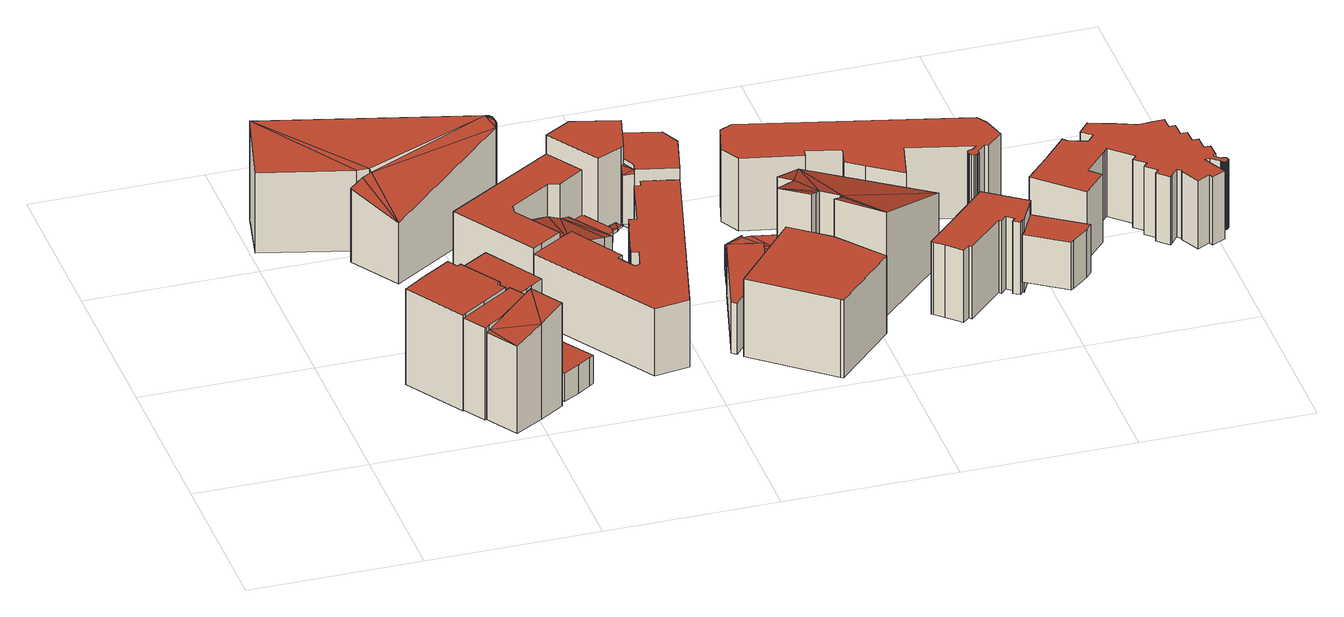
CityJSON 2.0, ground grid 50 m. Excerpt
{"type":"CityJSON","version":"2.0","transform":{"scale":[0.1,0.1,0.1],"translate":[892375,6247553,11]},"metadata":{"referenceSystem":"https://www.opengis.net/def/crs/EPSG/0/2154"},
"CityObjects":{
"building1":{"type":"Building","attributes":{"class":"Building"},"children":["building1-1"]},
"building1-1":{"type":"BuildingPart","parents":["building1"],"geometry":[{"type":"Solid","lod":"2.2","boundaries":[[[[0,1,2,3,4,5,6,7,8,9,10,11,12]],[[13,14,15,16,17,18,19,20,21,22,23,24,25]],[[25,24,11,12]],[[24,23,10,11]],[[23,22,9,10]],[[22,21,8,9]],[[21,20,7,8]],[[20,19,6,7]],[[19,18,5,6]],[[18,17,4,5]],[[17,16,3,4]],[[16,15,2,3]],[[15,14,1,2]],[[14,13,0,1]],[[13,25,12,0]]]],"semantics":{"surfaces":[{"type":"GroundSurface"},{"type":"RoofSurface"},{"type":"WallSurface","on_footprint_edge":true}],"values":[[0,1,2,2,2,2,2,2,2,2,2,2,2,2,2]]}}]},
"building2":{"type":"Building","attributes":{"class":"Building"},"children":["building2-1"]},
"building2-1":{"type":"BuildingPart","parents":["building2"],"geometry":[{"type":"Solid","lod":"2.2","boundaries":[[[[26,27,28,29,30,31,32,33]],[[34,35,36,37,38,39,40,41]],[[41,40,32,33]],[[40,39,31,32]],[[39,38,30,31]],[[38,37,29,30]],[[37,36,28,29]],[[36,35,27,28]],[[35,34,26,27]],[[34,41,33,26]]]],"semantics":{"surfaces":[{"type":"GroundSurface"},{"type":"RoofSurface"},{"type":"WallSurface","on_footprint_edge":true}],"values":[[0,1,2,2,2,2,2,2,2,2]]}}]},
"building3":{"type":"Building","attributes":{"class":"Building"},"children":["building3-1"]},
"building3-1":{"type":"BuildingPart","parents":["building3"],"geometry":[{"type":"Solid","lod":"2.2","boundaries":[[[[42,43,44]],[[45,44,43]],[[46,44,45]],[[47,46,45]],[[48,49,50,51,52,53]],[[45,43,52,53]],[[43,42,51,52]],[[42,44,50,51]],[[44,46,49,50]],[[46,47,48,49]],[[47,45,53,48]]]],"semantics":{"surfaces":[{"type":"RoofSurface","rf_azimuth":212.05,"rf_slope":15.58},{"type":"GroundSurface"},{"type":"WallSurface","on_footprint_edge":true}],"values":[[0,0,0,0,1,2,2,2,2,2,2]]}}]},
"building4":{"type":"Building","attributes":{"class":"Building"},"children":["building4-1"]},
"building4-1":{"type":"BuildingPart","parents":["building4"],"geometry":[{"type":"Solid","lod":"2.2","boundaries":[[[[54,55,56,57,58,59,60,61,62,63,64]],[[65,66,67,68,69,70,71,72,73,74,75]],[[75,74,63,64]],[[74,73,62,63]],[[73,72,61,62]],[[72,71,60,61]],[[71,70,59,60]],[[70,69,58,59]],[[69,68,57,58]],[[68,67,56,57]],[[67,66,55,56]],[[66,65,54,55]],[[65,75,64,54]]]],"semantics":{"surfaces":[{"type":"GroundSurface"},{"type":"RoofSurface"},{"type":"WallSurface","on_footprint_edge":true}],"values":[[0,1,2,2,2,2,2,2,2,2,2,2,2]]}}]},
"building5":{"type":"Building","attributes":{"class":"Building"},"children":["building5-1"]},
"building5-1":{"type":"BuildingPart","parents":["building5"],"geometry":[{"type":"MultiSurface","lod":"2.2","boundaries":[[[76,77,78]],[[79,80,81]],[[82,81,80]],[[83,81,82]],[[84,83,85]],[[85,83,86]],[[86,83,87]],[[88,89,90]],[[87,90,89]],[[83,90,87]],[[76,90,83]],[[90,76,78]],[[91,78,77]],[[92,93,94,95,96,97,98,99,100,101,102,103,104,105,106,107]],[[91,77,106,107]],[[77,76,105,106]],[[76,82,104,105]],[[82,80,103,104]],[[80,79,102,103]],[[79,81,101,102]],[[81,83,100,101]],[[83,84,99,100]],[[84,85,98,99]],[[85,86,97,98]],[[86,87,96,97]],[[87,89,95,96]],[[89,88,94,95]],[[88,90,93,94]],[[90,78,92,93]],[[78,91,107,92]]],"semantics":{"surfaces":[{"type":"RoofSurface","rf_azimuth":255.1,"rf_slope":19.71},{"type":"GroundSurface"},{"type":"WallSurface","on_footprint_edge":true}],"values":[0,0,0,0,0,0,0,0,0,0,0,0,0,1,2,2,2,2,2,2,2,2,2,2,2,2,2,2,2,2]}}]},
"building6":{"type":"Building","attributes":{"class":"Building"},"children":["building6-1"]},
"building6-1":{"type":"BuildingPart","parents":["building6"],"geometry":[{"type":"Solid","lod":"2.2","boundaries":[[[[108,109,110,111,112,113,29,114,115,116,117,118]],[[119,120,121,122,123,124,125,126,127,128,129,130]],[[130,129,117,118]],[[129,128,116,117]],[[128,127,115,116]],[[127,126,114,115]],[[126,125,29,114]],[[125,124,113,29]],[[124,123,112,113]],[[123,122,111,112]],[[122,121,110,111]],[[121,120,109,110]],[[120,119,108,109]],[[119,130,118,108]]]],"semantics":{"surfaces":[{"type":"GroundSurface"},{"type":"RoofSurface"},{"type":"WallSurface","on_footprint_edge":true}],"values":[[0,1,2,2,2,2,2,2,2,2,2,2,2,2]]}}]},
"building7":{"type":"Building","attributes":{"class":"Building"},"children":["building7-1"]},
"building7-1":{"type":"BuildingPart","parents":["building7"],"geometry":[{"type":"Solid","lod":"2.2","boundaries":[[[[131,132,133,134,135,136,137,138,139,140]],[[141,142,143,144,145,146,147,148,149,150]],[[150,149,139,140]],[[149,148,138,139]],[[148,147,137,138]],[[147,146,136,137]],[[146,145,135,136]],[[145,144,134,135]],[[144,143,133,134]],[[143,142,132,133]],[[142,141,131,132]],[[141,150,140,131]]]],"semantics":{"surfaces":[{"type":"GroundSurface"},{"type":"RoofSurface"},{"type":"WallSurface","on_footprint_edge":true}],"values":[[0,1,2,2,2,2,2,2,2,2,2,2]]}}]},
"building8":{"type":"Building","attributes":{"class":"Building"},"children":["building8-1"]},
"building8-1":{"type":"BuildingPart","parents":["building8"],"geometry":[{"type":"Solid","lod":"2.2","boundaries":[[[[151,152,153]],[[154,151,153]],[[155,154,153]],[[156,155,157]],[[158,157,159]],[[155,159,157]],[[153,159,155]],[[160,161,162,163,164,165,166,167,168]],[[153,152,167,168]],[[152,151,166,167]],[[151,154,165,166]],[[154,155,164,165]],[[155,156,163,164]],[[156,157,162,163]],[[157,158,161,162]],[[158,159,160,161]],[[159,153,168,160]]]],"semantics":{"surfaces":[{"type":"RoofSurface","rf_azimuth":38.06,"rf_slope":19.74},{"type":"GroundSurface"},{"type":"WallSurface","on_footprint_edge":true}],"values":[[0,0,0,0,0,0,0,1,2,2,2,2,2,2,2,2,2]]}}]},
"building9":{"type":"Building","attributes":{"class":"Building"},"children":["building9-1"]},
"building9-1":{"type":"BuildingPart","parents":["building9"],"geometry":[{"type":"Solid","lod":"2.2","boundaries":[[[[169,170,171,172,173,174,175,176,177,178,179,180,181,182,183,184,185,186,187]],[[188,189,190,191,192,193,194,195,196,197,198,199,200,201,202,203,204,205,206]],[[206,205,186,187]],[[205,204,185,186]],[[204,203,184,185]],[[203,202,183,184]],[[202,201,182,183]],[[201,200,181,182]],[[200,199,180,181]],[[199,198,179,180]],[[198,197,178,179]],[[197,196,177,178]],[[196,195,176,177]],[[195,194,175,176]],[[194,193,174,175]],[[193,192,173,174]],[[192,191,172,173]],[[191,190,171,172]],[[190,189,170,171]],[[189,188,169,170]],[[188,206,187,169]]]],"semantics":{"surfaces":[{"type":"GroundSurface"},{"type":"RoofSurface"},{"type":"WallSurface","on_footprint_edge":true}],"values":[[0,1,2,2,2,2,2,2,2,2,2,2,2,2,2,2,2,2,2,2,2]]}}]},
"building10":{"type":"Building","attributes":{"class":"Building"},"children":["building10-1"]},
"building10-1":{"type":"BuildingPart","parents":["building10"],"geometry":[{"type":"Solid","lod":"2.2","boundaries":[[[[207,208,209,210,211,212,213]],[[214,215,216,217,218,219,220]],[[220,219,212,213]],[[219,218,211,212]],[[218,217,210,211]],[[217,216,209,210]],[[216,215,208,209]],[[215,214,207,208]],[[214,220,213,207]]]],"semantics":{"surfaces":[{"type":"GroundSurface"},{"type":"RoofSurface"},{"type":"WallSurface","on_footprint_edge":true}],"values":[[0,1,2,2,2,2,2,2,2]]}}]},
"building11":{"type":"Building","attributes":{"class":"Building"},"children":["building11-1"]},
"building11-1":{"type":"BuildingPart","parents":["building11"],"geometry":[{"type":"Solid","lod":"2.2","boundaries":[[[[221,222,223]],[[224,223,222]],[[225,223,224]],[[223,225,226]],[[227,228,229,230,231,232]],[[225,224,231,232]],[[224,222,230,231]],[[222,221,229,230]],[[221,223,228,229]],[[223,226,227,228]],[[226,225,232,227]]]],"semantics":{"surfaces":[{"type":"RoofSurface","rf_azimuth":107.64,"rf_slope":14.6},{"type":"GroundSurface"},{"type":"WallSurface","on_footprint_edge":true}],"values":[[0,0,0,0,1,2,2,2,2,2,2]]}}]},
"building12":{"type":"Building","attributes":{"class":"Building"},"children":["building12-1"]},
"building12-1":{"type":"BuildingPart","parents":["building12"],"geometry":[{"type":"Solid","lod":"2.2","boundaries":[[[[233,234,235,236,237,238]],[[239,240,241,242,243,244]],[[244,243,237,238]],[[243,242,236,237]],[[242,241,235,236]],[[241,240,234,235]],[[240,239,233,234]],[[239,244,238,233]]]],"semantics":{"surfaces":[{"type":"GroundSurface"},{"type":"RoofSurface"},{"type":"WallSurface","on_footprint_edge":true}],"values":[[0,1,2,2,2,2,2,2]]}}]},
"building13":{"type":"Building","attributes":{"class":"Building"},"children":["building13-1"]},
"building13-1":{"type":"BuildingPart","parents":["building13"],"geometry":[{"type":"Solid","lod":"2.2","boundaries":[[[[245,246,247]],[[248,245,249]],[[247,249,245]],[[250,251,252,253,254]],[[247,246,253,254]],[[246,245,252,253]],[[245,248,251,252]],[[248,249,250,251]],[[249,247,254,250]]]],"semantics":{"surfaces":[{"type":"RoofSurface","rf_azimuth":201.79,"rf_slope":8.66},{"type":"GroundSurface"},{"type":"WallSurface","on_footprint_edge":true}],"values":[[0,0,0,1,2,2,2,2,2]]}}]},
"building14":{"type":"Building","attributes":{"class":"Building"},"children":["building14-1"]},
"building14-1":{"type":"BuildingPart","parents":["building14"],"geometry":[{"type":"Solid","lod":"2.2","boundaries":[[[[255,256,257,258,259,260,261,262]],[[263,264,265,266,267,268,269,270]],[[270,269,261,262]],[[269,268,260,261]],[[268,267,259,260]],[[267,266,258,259]],[[266,265,257,258]],[[265,264,256,257]],[[264,263,255,256]],[[263,270,262,255]]]],"semantics":{"surfaces":[{"type":"GroundSurface"},{"type":"RoofSurface"},{"type":"WallSurface","on_footprint_edge":true}],"values":[[0,1,2,2,2,2,2,2,2,2]]}}]},
"building15":{"type":"Building","attributes":{"class":"Building"},"children":["building15-1"]},
"building15-1":{"type":"BuildingPart","parents":["building15"],"geometry":[{"type":"Solid","lod":"2.2","boundaries":[[[[271,272,273,274,275,276,277]],[[278,279,280,281,282,283,284]],[[284,283,276,277]],[[283,282,275,276]],[[282,281,274,275]],[[281,280,273,274]],[[280,279,272,273]],[[279,278,271,272]],[[278,284,277,271]]]],"semantics":{"surfaces":[{"type":"GroundSurface"},{"type":"RoofSurface"},{"type":"WallSurface","on_footprint_edge":true}],"values":[[0,1,2,2,2,2,2,2,2]]}}]},
"building16":{"type":"Building","attributes":{"class":"Building"},"children":["building16-1"]},
"building16-1":{"type":"BuildingPart","parents":["building16"],"geometry":[{"type":"Solid","lod":"2.2","boundaries":[[[[285,286,287,288,289,290]],[[291,292,293,294,295,296]],[[296,295,289,290]],[[295,294,288,289]],[[294,293,287,288]],[[293,292,286,287]],[[292,291,285,286]],[[291,296,290,285]]]],"semantics":{"surfaces":[{"type":"GroundSurface"},{"type":"RoofSurface"},{"type":"WallSurface","on_footprint_edge":true}],"values":[[0,1,2,2,2,2,2,2]]}}]},
"building17":{"type":"Building","attributes":{"class":"Building"},"children":["building17-1"]},
"building17-1":{"type":"BuildingPart","parents":["building17"],"geometry":[{"type":"Solid","lod":"2.2","boundaries":[[[[297,298,299]],[[300,297,301]],[[302,300,301]],[[299,301,297]],[[303,304,305]],[[306,305,304]],[[301,305,306]],[[305,301,307]],[[307,308,305]],[[299,307,301]],[[299,309,307]],[[310,311,312,313,314,315,316,317,318,319,320,321,322]],[[299,298,321,322]],[[298,297,320,321]],[[297,300,319,320]],[[300,302,318,319]],[[302,301,317,318]],[[301,306,316,317]],[[306,304,315,316]],[[304,303,314,315]],[[303,305,313,314]],[[305,308,312,313]],[[308,307,311,312]],[[307,309,310,311]],[[309,299,322,310]]]],"semantics":{"surfaces":[{"type":"RoofSurface","rf_azimuth":116.6,"rf_slope":2.36},{"type":"GroundSurface"},{"type":"WallSurface","on_footprint_edge":true}],"values":[[0,0,0,0,0,0,0,0,0,0,0,1,2,2,2,2,2,2,2,2,2,2,2,2,2]]}}]},
"building18":{"type":"Building","attributes":{"class":"Building"},"children":["building18-1"]},
"building18-1":{"type":"BuildingPart","parents":["building18"],"geometry":[{"type":"Solid","lod":"2.2","boundaries":[[[[323,324,325]],[[326,327,328]],[[329,328,327]],[[330,328,329]],[[330,329,331]],[[331,332,330]],[[323,331,329]],[[333,331,323]],[[333,323,334]],[[325,334,323]],[[335,334,325]],[[336,337,338,339,340,341,342,343,344,345,346,347,348]],[[325,324,347,348]],[[324,323,346,347]],[[323,329,345,346]],[[329,327,344,345]],[[327,326,343,344]],[[326,328,342,343]],[[328,330,341,342]],[[330,332,340,341]],[[332,331,339,340]],[[331,333,338,339]],[[333,334,337,338]],[[334,335,336,337]],[[335,325,348,336]]]],"semantics":{"surfaces":[{"type":"RoofSurface","rf_azimuth":55.34,"rf_slope":19.36},{"type":"GroundSurface"},{"type":"WallSurface","on_footprint_edge":true}],"values":[[0,0,0,0,0,0,0,0,0,0,0,1,2,2,2,2,2,2,2,2,2,2,2,2,2]]}}]},
"building19":{"type":"Building","attributes":{"class":"Building"},"children":["building19-1"]},
"building19-1":{"type":"BuildingPart","parents":["building19"],"geometry":[{"type":"Solid","lod":"2.2","boundaries":[[[[349,350,351,352,353,354,355,356,357,358,359,360,361,362,363,364,365,366,367,368,369,370,371,372,373,374,375,376,377,378,379,380,381,382]],[[383,384,385,386,387,388,389,390,391,392,393,394,395,396,397,398,399,400,401,402,403,404,405,406,407,408,409,410,411,412,413,414,415,416]],[[416,415,381,382]],[[415,414,380,381]],[[414,413,379,380]],[[413,412,378,379]],[[412,411,377,378]],[[411,410,376,377]],[[410,409,375,376]],[[409,408,374,375]],[[408,407,373,374]],[[407,406,372,373]],[[406,405,371,372]],[[405,404,370,371]],[[404,403,369,370]],[[403,402,368,369]],[[402,401,367,368]],[[401,400,366,367]],[[400,399,365,366]],[[399,398,364,365]],[[398,397,363,364]],[[397,396,362,363]],[[396,395,361,362]],[[395,394,360,361]],[[394,393,359,360]],[[393,392,358,359]],[[392,391,357,358]],[[391,390,356,357]],[[390,389,355,356]],[[389,388,354,355]],[[388,387,353,354]],[[387,386,352,353]],[[386,385,351,352]],[[385,384,350,351]],[[384,383,349,350]],[[383,416,382,349]]]],"semantics":{"surfaces":[{"type":"GroundSurface"},{"type":"RoofSurface"},{"type":"WallSurface","on_footprint_edge":true}],"values":[[0,1,2,2,2,2,2,2,2,2,2,2,2,2,2,2,2,2,2,2,2,2,2,2,2,2,2,2,2,2,2,2,2,2,2,2]]}}]},
"building20":{"type":"Building","attributes":{"class":"Building"},"children":["building20-1"]},
"building20-1":{"type":"BuildingPart","parents":["building20"],"geometry":[{"type":"Solid","lod":"2.2","boundaries":[[[[417,418,419,420,421,422,423,424,425,426,427,428,429,430,431,432,433]],[[434,435,436,437,438,439,440,441,442,443,444,445,446,447,448,449,450]],[[450,449,432,433]],[[449,448,431,432]],[[448,447,430,431]],[[447,446,429,430]],[[446,445,428,429]],[[445,444,427,428]],[[444,443,426,427]],[[443,442,425,426]],[[442,441,424,425]],[[441,440,423,424]],[[440,439,422,423]],[[439,438,421,422]],[[438,437,420,421]],[[437,436,419,420]],[[436,435,418,419]],[[435,434,417,418]],[[434,450,433,417]]]],"semantics":{"surfaces":[{"type":"GroundSurface"},{"type":"RoofSurface"},{"type":"WallSurface","on_footprint_edge":true}],"values":[[0,1,2,2,2,2,2,2,2,2,2,2,2,2,2,2,2,2,2]]}}]},
"building21":{"type":"Building","attributes":{"class":"Building"},"children":["building21-1"]},
"building21-1":{"type":"BuildingPart","parents":["building21"],"geometry":[{"type":"Solid","lod":"2.2","boundaries":[[[[451,452,453,454,455,456,457]],[[458,459,460,461,462,463,464]],[[464,463,456,457]],[[463,462,455,456]],[[462,461,454,455]],[[461,460,453,454]],[[460,459,452,453]],[[459,458,451,452]],[[458,464,457,451]]]],"semantics":{"surfaces":[{"type":"GroundSurface"},{"type":"RoofSurface"},{"type":"WallSurface","on_footprint_edge":true}],"values":[[0,1,2,2,2,2,2,2,2]]}}]},
"building22":{"type":"Building","attributes":{"class":"Building"},"children":["building22-1"]},
"building22-1":{"type":"BuildingPart","parents":["building22"],"geometry":[{"type":"Solid","lod":"2.2","boundaries":[[[[465,466,467,468,469,470,471,472,473,474,475,476,477,478,479,480,481,482,483,484,485,486,487,488,489,490,491,492,493,494,495,496,497,498,499,500,501,502,503,504,505,506,507,508,509,510,511,512,513,514,515,516,517,518,519,520,521,522,523,524,525,526,527,528,529,530,531,532,533,534,535,536,537,538,539,540,541,542,543,544,545,546,547,548,549,550,551,552,553,554,555,556,557,558,559,560,561,562,563,564,565,566]],[[567,568,569,570,571,572,573,574,575,576,577,578,579,580,581,582,583,584,585,586,587,588,589,590,591,592,593,594,595,596,597,598,599,600,601,602,603,604,605,606,607,608,609,610,611,612,613,614,615,616,617,618,619,620,621,622,623,624,625,626,627,628,629,630,631,632,633,634,635,636,637,638,639,640,641,642,643,644,645,646,647,648,649,650,651,652,653,654,655,656,657,658,659,660,661,662,663,664,665,666,667,668]],[[668,667,565,566]],[[667,666,564,565]],[[666,665,563,564]],[[665,664,562,563]],[[664,663,561,562]],[[663,662,560,561]],[[662,661,559,560]],[[661,660,558,559]],[[660,659,557,558]],[[659,658,556,557]],[[658,657,555,556]],[[657,656,554,555]],[[656,655,553,554]],[[655,654,552,553]],[[654,653,551,552]],[[653,652,550,551]],[[652,651,549,550]],[[651,650,548,549]],[[650,649,547,548]],[[649,648,546,547]],[[648,647,545,546]],[[647,646,544,545]],[[646,645,543,544]],[[645,644,542,543]],[[644,643,541,542]],[[643,642,540,541]],[[642,641,539,540]],[[641,640,538,539]],[[640,639,537,538]],[[639,638,536,537]],[[638,637,535,536]],[[637,636,534,535]],[[636,635,533,534]],[[635,634,532,533]],[[634,633,531,532]],[[633,632,530,531]],[[632,631,529,530]],[[631,630,528,529]],[[630,629,527,528]],[[629,628,526,527]],[[628,627,525,526]],[[627,626,524,525]],[[626,625,523,524]],[[625,624,522,523]],[[624,623,521,522]],[[623,622,520,521]],[[622,621,519,520]],[[621,620,518,519]],[[620,619,517,518]],[[619,618,516,517]],[[618,617,515,516]],[[617,616,514,515]],[[616,615,513,514]],[[615,614,512,513]],[[614,613,511,512]],[[613,612,510,511]],[[612,611,509,510]],[[611,610,508,509]],[[610,609,507,508]],[[609,608,506,507]],[[608,607,505,506]],[[607,606,504,505]],[[606,605,503,504]],[[605,604,502,503]],[[604,603,501,502]],[[603,602,500,501]],[[602,601,499,500]],[[601,600,498,499]],[[600,599,497,498]],[[599,598,496,497]],[[598,597,495,496]],[[597,596,494,495]],[[596,595,493,494]],[[595,594,492,493]],[[594,593,491,492]],[[593,592,490,491]],[[592,591,489,490]],[[591,590,488,489]],[[590,589,487,488]],[[589,588,486,487]],[[588,587,485,486]],[[587,586,484,485]],[[586,585,483,484]],[[585,584,482,483]],[[584,583,481,482]],[[583,582,480,481]],[[582,581,479,480]],[[581,580,478,479]],[[580,579,477,478]],[[579,578,476,477]],[[578,577,475,476]],[[577,576,474,475]],[[576,575,473,474]],[[575,574,472,473]],[[574,573,471,472]],[[573,572,470,471]],[[572,571,469,470]],[[571,570,468,469]],[[570,569,467,468]],[[569,568,466,467]],[[568,567,465,466]],[[567,668,566,465]]]],"semantics":{"surfaces":[{"type":"GroundSurface"},{"type":"RoofSurface"},{"type":"WallSurface","on_footprint_edge":true}],"values":[[0,1,2,2,2,2,2,2,2,2,2,2,2,2,2,2,2,2,2,2,2,2,2,2,2,2,2,2,2,2,2,2,2,2,2,2,2,2,2,2,2,2,2,2,2,2,2,2,2,2,2,2,2,2,2,2,2,2,2,2,2,2,2,2,2,2,2,2,2,2,2,2,2,2,2,2,2,2,2,2,2,2,2,2,2,2,2,2,2,2,2,2,2,2,2,2,2,2,2,2,2,2,2,2]]}}]}
},
"vertices":[
[317,181,2],[326,187,2],[391,230,2],[466,278,2],[450,303,2],[460,309,2],[385,425,2],[374,419,2],[356,447,2],[270,393,2],[217,356,2],[215,354,2],[208,350,2],[317,181,306],[326,187,306],[391,230,306],[466,278,306],[450,303,306],[460,309,306],[385,425,306],[374,419,306],[356,447,306],[270,393,306],[217,356,306],[215,354,306],[208,350,306],
[359,116,4],[364,119,4],[374,127,4],[527,222,4],[481,288,4],[391,230,4],[326,187,4],[317,181,4],[359,116,297],[364,119,297],[374,127,297],[527,222,297],[481,288,297],[391,230,297],[326,187,297],[317,181,297],
[364,119,280],[422,29,280],[374,127,283],[504,78,307],[518,217,331],[577,124,331],[577,124,3],[518,217,3],[374,127,3],[364,119,3],[422,29,3],[504,78,3],
[460,309,3],[450,303,3],[466,278,3],[492,295,3],[539,323,3],[557,337,3],[593,360,3],[487,528,3],[356,447,3],[374,419,3],[385,425,3],[460,309,260],[450,303,260],[466,278,260],[492,295,260],[539,323,260],[557,337,260],[593,360,260],[487,528,260],[356,447,260],[374,419,260],[385,425,260],
[304,977,274],[277,968,269],[327,803,216],[5,1063,276],[269,993,276],[40,1224,335],[302,990,278],[650,1064,336],[659,1061,336],[665,1056,335],[668,1050,333],[671,1042,330],[670,1026,325],[672,1033,327],[667,1021,322],[237,944,256],[327,803,21],[667,1021,21],[670,1026,21],[672,1033,21],[671,1042,21],[668,1050,21],[665,1056,21],[659,1061,21],[650,1064,21],[40,1224,21],[5,1063,21],[269,993,21],[302,990,21],[304,977,21],[277,968,21],[237,944,21],
[588,356,4],[557,337,4],[539,323,4],[492,295,4],[513,262,4],[504,256,4],[535,228,4],[590,141,4],[638,170,4],[677,196,4],[689,204,4],[588,356,94],[557,337,94],[539,323,94],[492,295,94],[513,262,94],[504,256,94],[527,222,94],[535,228,94],[590,141,94],[638,170,94],[677,196,94],[689,204,94],
[468,762,26],[620,525,26],[649,543,26],[710,580,26],[624,713,26],[628,739,26],[749,818,26],[782,810,26],[857,859,26],[790,963,26],[468,762,250],[620,525,250],[649,543,250],[710,580,250],[624,713,250],[628,739,250],[749,818,250],[782,810,250],[857,859,250],[790,963,250],
[892,693,136],[808,827,130],[782,810,141],[865,675,147],[750,601,196],[710,580,212],[624,713,207],[628,739,200],[749,818,148],[749,818,60],[628,739,60],[624,713,60],[710,580,60],[750,601,60],[865,675,60],[892,693,60],[808,827,60],[782,810,60],
[872,455,21],[893,450,21],[878,392,21],[861,390,21],[830,438,21],[845,448,21],[750,601,21],[710,580,21],[649,543,21],[620,525,21],[850,168,21],[952,183,21],[1102,761,21],[999,787,21],[995,765,21],[977,768,21],[936,608,21],[913,613,21],[879,486,21],[872,455,233],[893,450,233],[878,392,233],[861,390,233],[830,438,233],[845,448,233],[750,601,233],[710,580,233],[649,543,233],[620,525,233],[850,168,233],[952,183,233],[1102,761,233],[999,787,233],[995,765,233],[977,768,233],[936,608,233],[913,613,233],[879,486,233],
[872,725,76],[910,749,76],[913,762,76],[914,773,76],[862,852,76],[850,855,76],[808,827,76],[872,725,108],[910,749,108],[913,762,108],[914,773,108],[862,852,108],[850,855,108],[808,827,108],
[955,805,90],[943,830,82],[938,791,92],[893,805,85],[914,773,94],[936,786,93],[936,786,84],[938,791,84],[955,805,84],[943,830,84],[893,805,84],[914,773,84],
[1003,974,54],[867,1009,54],[790,963,54],[889,811,54],[964,846,54],[971,850,54],[1003,974,310],[867,1009,310],[790,963,310],[889,811,310],[964,846,310],[971,850,310],
[989,815,254],[971,850,254],[964,846,253],[985,795,253],[955,801,249],[955,801,94],[985,795,94],[989,815,94],[971,850,94],[964,846,94],
[1228,354,29],[1210,367,29],[1216,389,29],[1228,395,29],[1243,456,29],[1148,481,29],[1075,203,29],[1089,192,29],[1228,354,192],[1210,367,192],[1216,389,192],[1228,395,192],[1243,456,192],[1148,481,192],[1075,203,192],[1089,192,192],
[1135,890,58],[1109,946,58],[1003,974,58],[971,850,58],[989,815,58],[984,790,58],[1102,761,58],[1135,890,270],[1109,946,270],[1003,974,270],[971,850,270],[989,815,270],[984,790,270],[1102,761,270],
[1502,178,27],[1396,309,27],[1287,394,27],[1103,180,27],[1321,6,27],[1327,0,27],[1502,178,274],[1396,309,274],[1287,394,274],[1103,180,274],[1321,6,274],[1327,0,274],
[1232,609,118],[1232,620,117],[1174,588,118],[1256,610,118],[1301,520,122],[1364,582,121],[1238,434,124],[1267,409,126],[1243,456,124],[1339,489,124],[1159,499,121],[1155,479,121],[1153,504,120],[1153,504,47],[1159,499,47],[1155,479,47],[1243,456,47],[1238,434,47],[1267,409,47],[1339,489,47],[1301,520,47],[1364,582,47],[1256,610,47],[1232,609,47],[1232,620,47],[1174,588,47],
[1427,343,378],[1421,336,381],[1425,332,381],[1345,349,393],[1365,371,382],[1267,409,391],[1378,386,375],[1339,489,353],[1386,603,311],[1301,520,352],[1710,378,311],[1502,178,411],[1396,309,394],[1396,309,82],[1502,178,82],[1710,378,82],[1386,603,82],[1301,520,82],[1339,489,82],[1267,409,82],[1345,349,82],[1365,371,82],[1378,386,82],[1427,343,82],[1421,336,82],[1425,332,82],
[1916,593,62],[1963,639,62],[1944,705,62],[1925,735,62],[1288,895,62],[1250,876,62],[1225,784,62],[1256,727,62],[1431,689,62],[1436,712,62],[1536,687,62],[1521,628,62],[1571,592,62],[1664,528,62],[1695,648,62],[1883,601,62],[1869,588,62],[1865,588,62],[1860,587,62],[1857,585,62],[1854,582,62],[1852,579,62],[1852,574,62],[1852,570,62],[1854,565,62],[1858,561,62],[1864,559,62],[1868,559,62],[1873,559,62],[1877,562,62],[1880,566,62],[1881,570,62],[1880,574,62],[1904,596,62],[1916,593,292],[1963,639,292],[1944,705,292],[1925,735,292],[1288,895,292],[1250,876,292],[1225,784,292],[1256,727,292],[1431,689,292],[1436,712,292],[1536,687,292],[1521,628,292],[1571,592,292],[1664,528,292],[1695,648,292],[1883,601,292],[1869,588,292],[1865,588,292],[1860,587,292],[1857,585,292],[1854,582,292],[1852,579,292],[1852,574,292],[1852,570,292],[1854,565,292],[1858,561,292],[1864,559,292],[1868,559,292],[1873,559,292],[1877,562,292],[1880,566,292],[1881,570,292],[1880,574,292],[1904,596,292],
[1807,314,107],[1608,116,107],[1614,111,107],[1639,88,107],[1679,49,107],[1698,67,107],[1706,60,107],[1812,164,107],[1819,158,107],[1835,176,107],[1856,160,107],[1847,149,107],[1865,137,107],[1873,148,107],[1877,145,107],[1918,223,107],[1923,232,107],[1807,314,337],[1608,116,337],[1614,111,337],[1639,88,337],[1679,49,337],[1698,67,337],[1706,60,337],[1812,164,337],[1819,158,337],[1835,176,337],[1856,160,337],[1847,149,337],[1865,137,337],[1873,148,337],[1877,145,337],[1918,223,337],[1923,232,337],
[2059,128,147],[1918,223,147],[1877,145,147],[1869,135,147],[1983,59,147],[1992,66,147],[2041,106,147],[2059,128,299],[1918,223,299],[1877,145,299],[1869,135,299],[1983,59,299],[1992,66,299],[2041,106,299],
[2463,327,108],[2469,326,108],[2468,369,108],[2449,369,108],[2448,411,108],[2429,411,108],[2428,452,108],[2408,452,108],[2408,466,108],[2408,469,108],[2408,494,108],[2389,494,108],[2388,531,108],[2350,529,108],[2323,528,108],[2312,528,108],[2259,549,108],[2185,574,108],[2155,538,108],[2184,513,108],[2163,488,108],[2110,506,108],[2098,518,108],[2035,446,108],[2027,438,108],[1959,364,108],[2085,248,108],[2151,319,108],[2119,348,108],[2184,421,108],[2192,431,108],[2199,438,108],[2262,380,108],[2255,372,108],[2249,366,108],[2281,337,108],[2275,331,108],[2268,324,108],[2299,296,108],[2288,284,108],[2321,254,108],[2327,261,108],[2348,285,108],[2359,276,108],[2357,270,108],[2386,213,108],[2423,232,108],[2429,220,108],[2468,239,108],[2433,309,108],[2448,310,108],[2472,291,108],[2472,290,108],[2473,288,108],[2473,287,108],[2474,286,108],[2475,285,108],[2476,284,108],[2477,283,108],[2478,283,108],[2479,282,108],[2480,282,108],[2481,282,108],[2482,282,108],[2483,282,108],[2484,282,108],[2485,282,108],[2486,282,108],[2487,282,108],[2488,283,108],[2489,283,108],[2490,284,108],[2491,285,108],[2491,286,108],[2492,286,108],[2493,287,108],[2493,288,108],[2493,289,108],[2494,290,108],[2494,291,108],[2494,292,108],[2494,293,108],[2494,294,108],[2494,295,108],[2494,296,108],[2493,297,108],[2493,298,108],[2492,299,108],[2492,300,108],[2490,302,108],[2489,303,108],[2488,303,108],[2487,304,108],[2486,304,108],[2485,304,108],[2484,304,108],[2483,304,108],[2482,304,108],[2481,304,108],[2480,304,108],[2478,303,108],[2463,317,108],[2463,327,324],[2469,326,324],[2468,369,324],[2449,369,324],[2448,411,324],[2429,411,324],[2428,452,324],[2408,452,324],[2408,466,324],[2408,469,324],[2408,494,324],[2389,494,324],[2388,531,324],[2350,529,324],[2323,528,324],[2312,528,324],[2259,549,324],[2185,574,324],[2155,538,324],[2184,513,324],[2163,488,324],[2110,506,324],[2098,518,324],[2035,446,324],[2027,438,324],[1959,364,324],[2085,248,324],[2151,319,324],[2119,348,324],[2184,421,324],[2192,431,324],[2199,438,324],[2262,380,324],[2255,372,324],[2249,366,324],[2281,337,324],[2275,331,324],[2268,324,324],[2299,296,324],[2288,284,324],[2321,254,324],[2327,261,324],[2348,285,324],[2359,276,324],[2357,270,324],[2386,213,324],[2423,232,324],[2429,220,324],[2468,239,324],[2433,309,324],[2448,310,324],[2472,291,324],[2472,290,324],[2473,288,324],[2473,287,324],[2474,286,324],[2475,285,324],[2476,284,324],[2477,283,324],[2478,283,324],[2479,282,324],[2480,282,324],[2481,282,324],[2482,282,324],[2483,282,324],[2484,282,324],[2485,282,324],[2486,282,324],[2487,282,324],[2488,283,324],[2489,283,324],[2490,284,324],[2491,285,324],[2491,286,324],[2492,286,324],[2493,287,324],[2493,288,324],[2493,289,324],[2494,290,324],[2494,291,324],[2494,292,324],[2494,293,324],[2494,294,324],[2494,295,324],[2494,296,324],[2493,297,324],[2493,298,324],[2492,299,324],[2492,300,324],[2490,302,324],[2489,303,324],[2488,303,324],[2487,304,324],[2486,304,324],[2485,304,324],[2484,304,324],[2483,304,324],[2482,304,324],[2481,304,324],[2480,304,324],[2478,303,324],[2463,317,324]
]}
